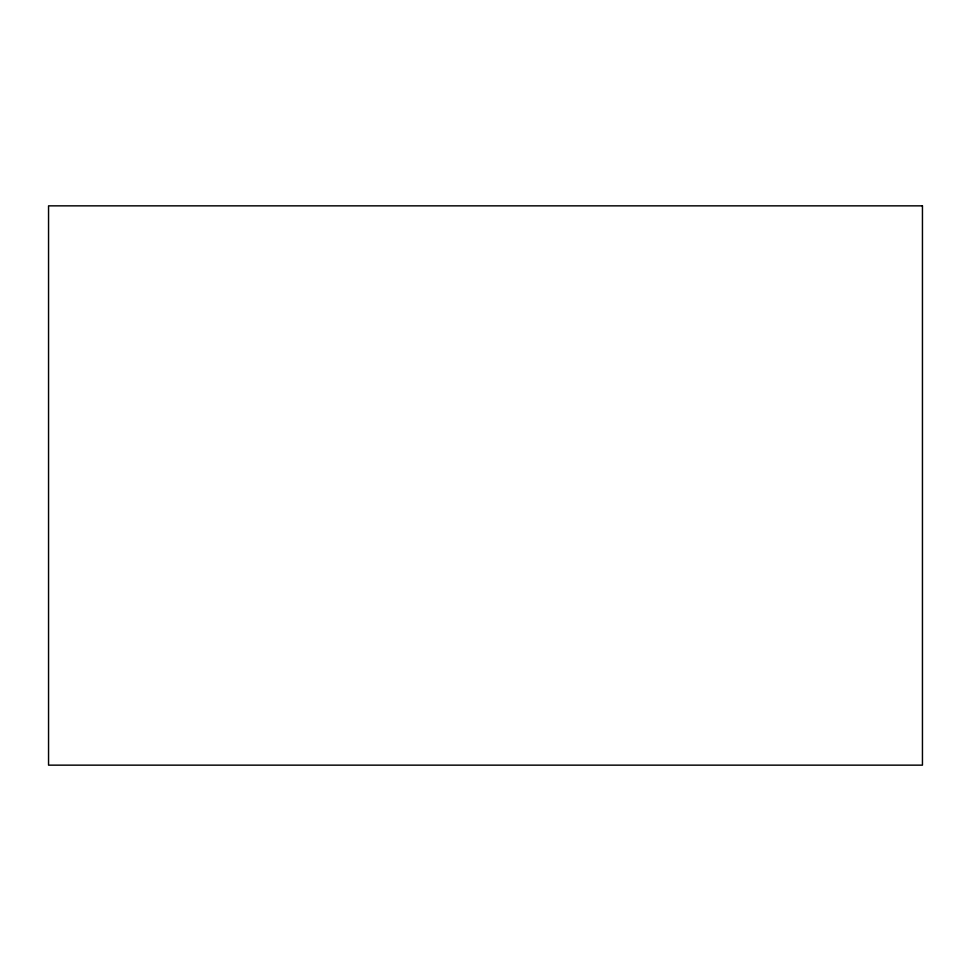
<?xml version="1.0" encoding="UTF-8"?>
<svg xmlns="http://www.w3.org/2000/svg" width="971" height="971" viewBox="0 0 971 971"><rect width="100%" height="100%" fill="white"/><g stroke="black" fill="none" stroke-linecap="round" stroke-linejoin="round"><path stroke-width="1.46" d="M922.45 205.852L48.55 205.852L48.55 765.148L922.45 765.148L922.45 205.852"/></g></svg>
